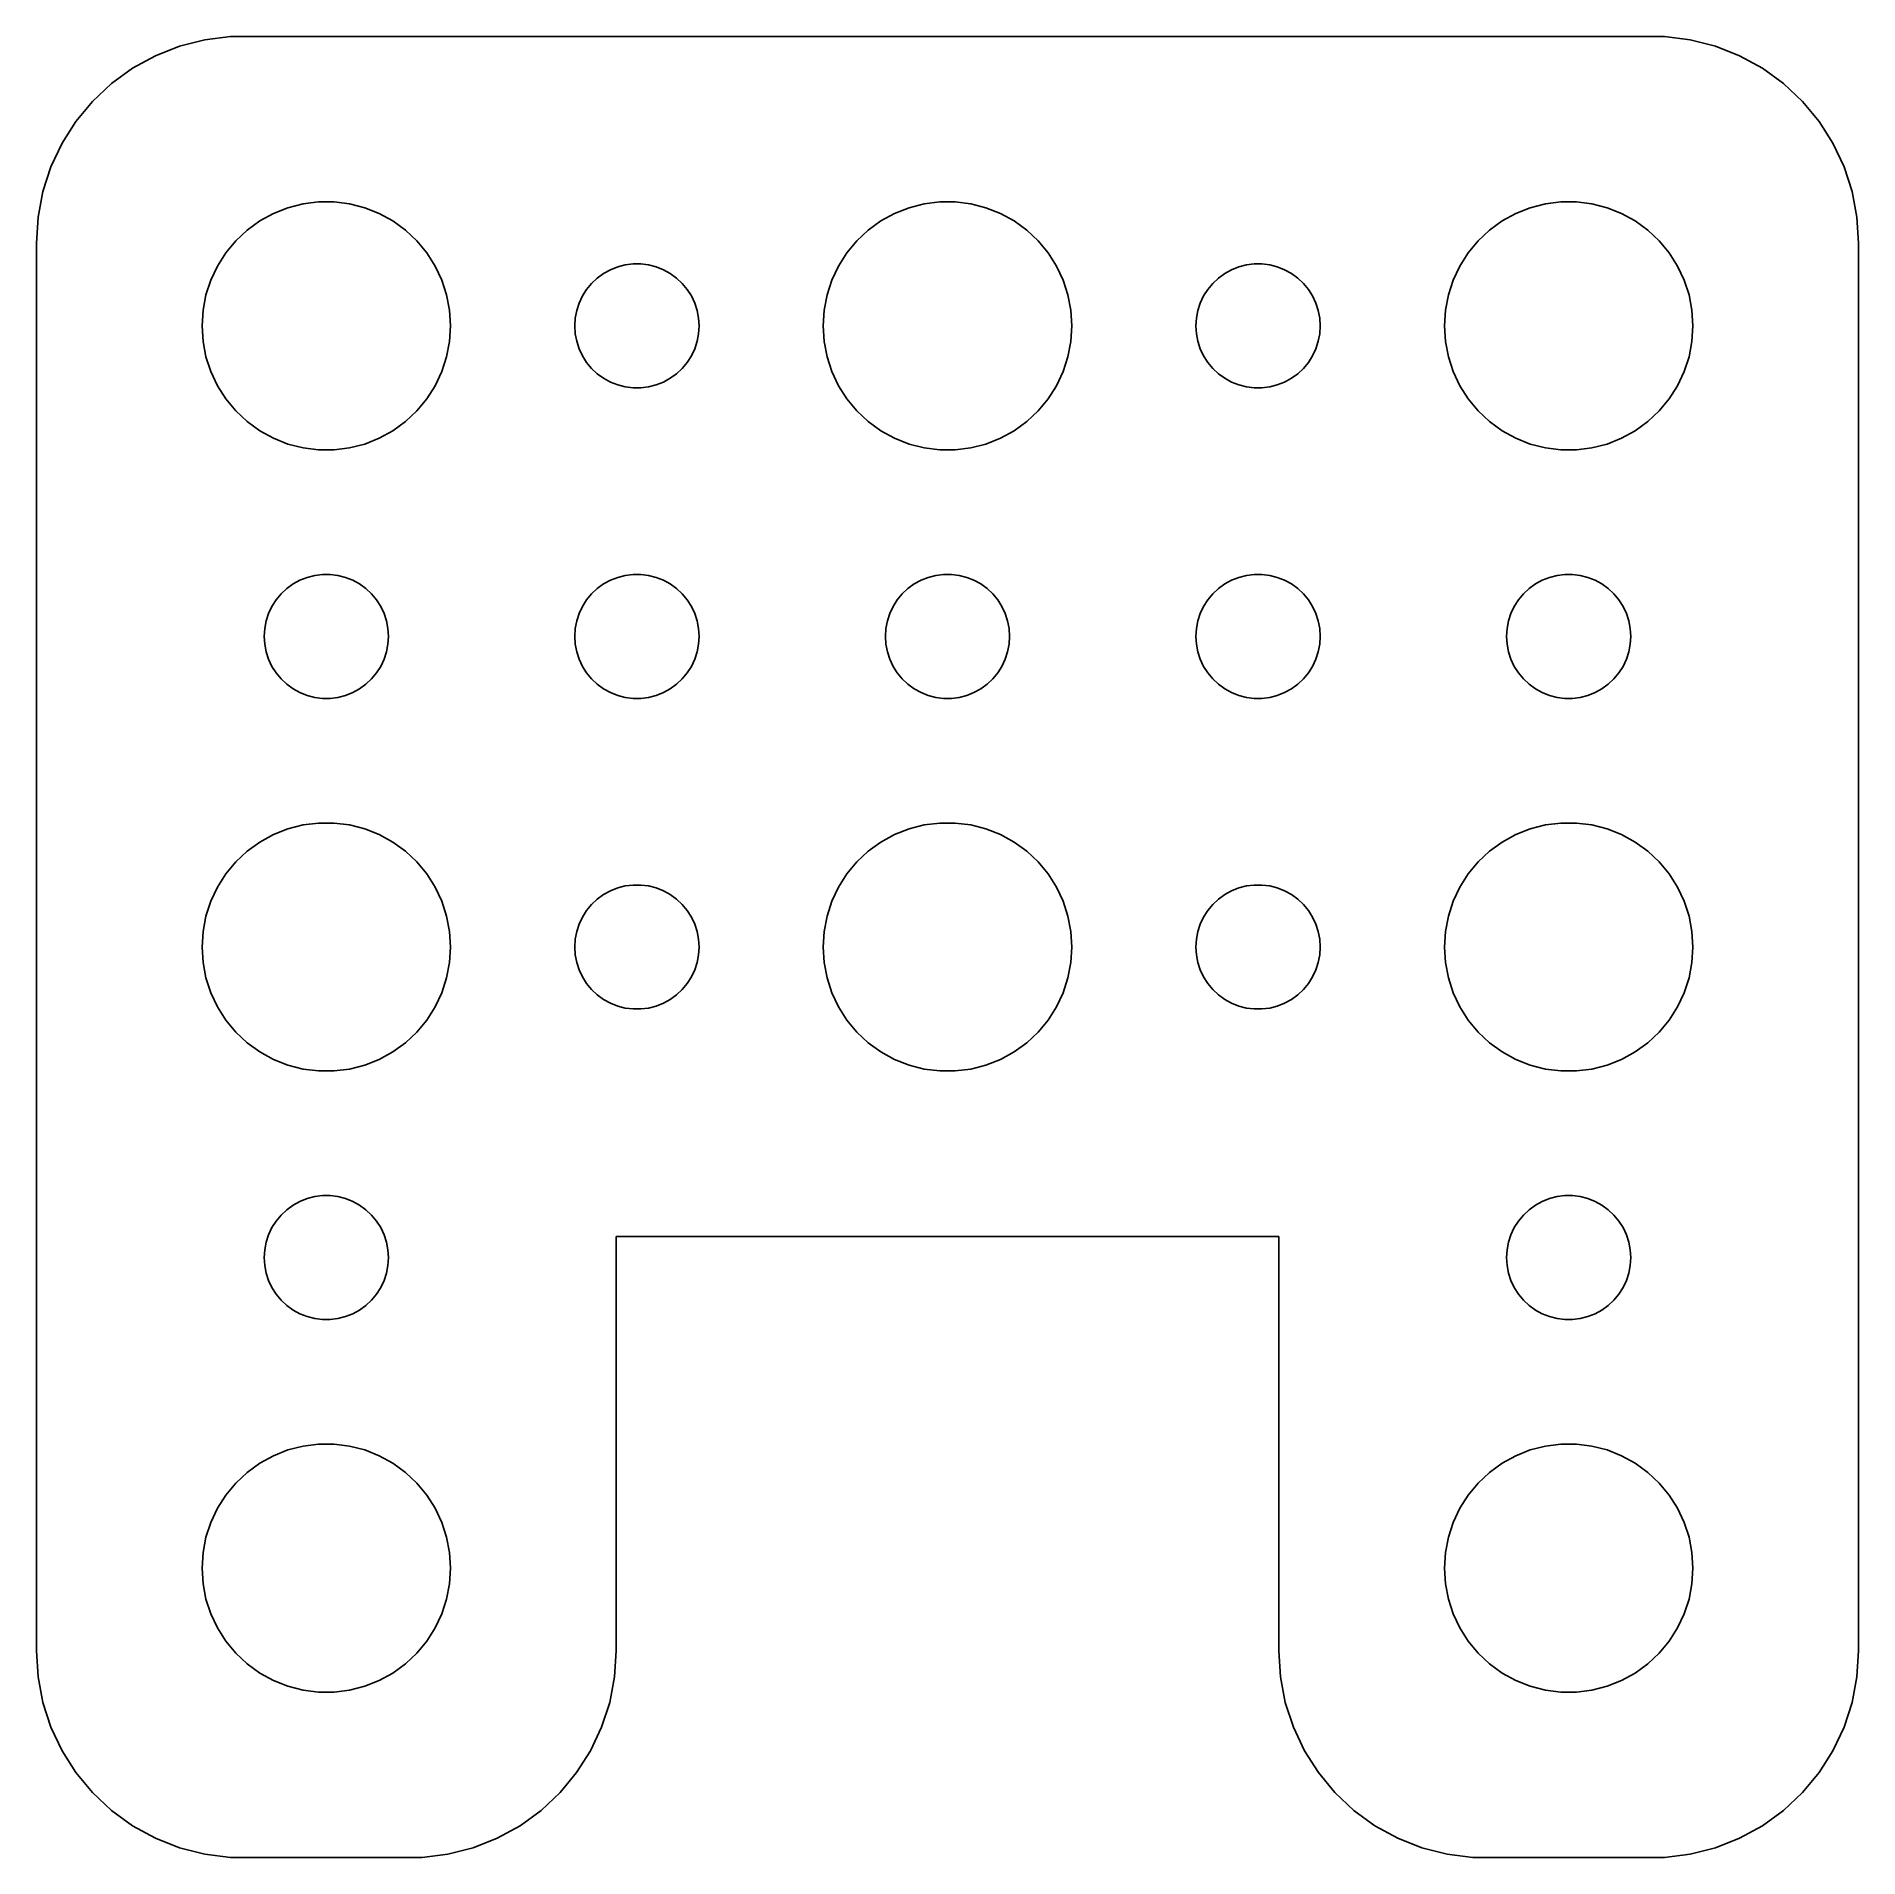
# Model space of a CAD drawing. Header units: metres. Extents: x -22 to 22, y -22 to 22.
import ezdxf

# ---------------------------------------------------------------- set-up
doc = ezdxf.new("R2010")
doc.units = ezdxf.units.M

msp = doc.modelspace()

# ---------------------------------------------------------------- linework, layer by layer
for p, q in [((-18.5451, 21.7553), (-19.1289, 21.5241)), ((-17.9369, 21.9114), (-18.5451, 21.7553)), ((-17.3139, 21.9901), (-17.9369, 21.9114)), ((17.3139, 21.9901), (-17.3139, 21.9901)), ((17.9369, 21.9114), (17.3139, 21.9901)), ((18.5451, 21.7553), (17.9369, 21.9114)), ((19.1289, 21.5241), (18.5451, 21.7553)), ((-19.6791, 21.2216), (-20.1871, 20.8526)), ((-19.1289, 21.5241), (-19.6791, 21.2216)), ((19.6791, 21.2216), (19.1289, 21.5241)), ((20.1871, 20.8526), (19.6791, 21.2216)), ((-20.1871, 20.8526), (-20.6448, 20.4227)), ((20.6448, 20.4227), (20.1871, 20.8526)), ((-20.6448, 20.4227), (-21.0451, 19.9389)), ((21.0451, 19.9389), (20.6448, 20.4227)), ((-21.0451, 19.9389), (-21.3815, 19.4088)), ((21.3815, 19.4088), (21.0451, 19.9389)), ((-21.3815, 19.4088), (-21.6489, 18.8406)), ((21.6489, 18.8406), (21.3815, 19.4088)), ((-21.6489, 18.8406), (-21.8429, 18.2434)), ((21.8429, 18.2434), (21.6489, 18.8406)), ((-21.8429, 18.2434), (-21.9606, 17.6267)), ((21.9606, 17.6267), (21.8429, 18.2434)), ((-21.9606, 17.6267), (-22, 17)), ((-16.6075, 17.533), (-16.2773, 17.7145)), ((-16.2773, 17.7145), (-15.927, 17.8532)), ((-15.927, 17.8532), (-15.5621, 17.9469)), ((-15.5621, 17.9469), (-15.1884, 17.9941)), ((-15.1884, 17.9941), (-14.8116, 17.9941)), ((-14.8116, 17.9941), (-14.4379, 17.9469)), ((-14.4379, 17.9469), (-14.0729, 17.8532)), ((-14.0729, 17.8532), (-13.7227, 17.7145)), ((-13.7227, 17.7145), (-13.3925, 17.533)), ((-1.60747, 17.533), (-1.27733, 17.7145)), ((-1.27733, 17.7145), (-0.927048, 17.8532)), ((-0.927048, 17.8532), (-0.562134, 17.9469)), ((-0.562134, 17.9469), (-0.18837, 17.9941)), ((-0.18837, 17.9941), (0.18837, 17.9941)), ((0.18837, 17.9941), (0.562134, 17.9469)), ((0.562134, 17.9469), (0.927048, 17.8532)), ((0.927048, 17.8532), (1.27733, 17.7145)), ((1.27733, 17.7145), (1.60747, 17.533)), ((13.3925, 17.533), (13.7227, 17.7145)), ((13.7227, 17.7145), (14.0729, 17.8532)), ((14.0729, 17.8532), (14.4379, 17.9469)), ((14.4379, 17.9469), (14.8116, 17.9941)), ((14.8116, 17.9941), (15.1884, 17.9941)), ((15.1884, 17.9941), (15.5621, 17.9469)), ((15.5621, 17.9469), (15.927, 17.8532)), ((15.927, 17.8532), (16.2773, 17.7145)), ((16.2773, 17.7145), (16.6075, 17.533)), ((22, 17), (21.9606, 17.6267)), ((-17.1869, 17.0536), (-16.9123, 17.3115)), ((-16.9123, 17.3115), (-16.6075, 17.533)), ((-13.3925, 17.533), (-13.0877, 17.3115)), ((-13.0877, 17.3115), (-12.8131, 17.0536)), ((-2.1869, 17.0536), (-1.91226, 17.3115)), ((-1.91226, 17.3115), (-1.60747, 17.533)), ((1.60747, 17.533), (1.91226, 17.3115)), ((1.91226, 17.3115), (2.1869, 17.0536)), ((12.8131, 17.0536), (13.0877, 17.3115)), ((13.0877, 17.3115), (13.3925, 17.533)), ((16.6075, 17.533), (16.9123, 17.3115)), ((16.9123, 17.3115), (17.1869, 17.0536)), ((-22, 17), (-22, -17)), ((-17.6289, 16.4453), (-17.427, 16.7634)), ((-17.427, 16.7634), (-17.1869, 17.0536)), ((-12.8131, 17.0536), (-12.5729, 16.7634)), ((-12.5729, 16.7634), (-12.3711, 16.4453)), ((-2.62891, 16.4453), (-2.42705, 16.7634)), ((-2.42705, 16.7634), (-2.1869, 17.0536)), ((2.1869, 17.0536), (2.42705, 16.7634)), ((2.42705, 16.7634), (2.62891, 16.4453)), ((12.3711, 16.4453), (12.5729, 16.7634)), ((12.5729, 16.7634), (12.8131, 17.0536)), ((17.1869, 17.0536), (17.427, 16.7634)), ((17.427, 16.7634), (17.6289, 16.4453)), ((22, -17), (22, 17)), ((-17.7893, 16.1044), (-17.6289, 16.4453)), ((-12.3711, 16.4453), (-12.2107, 16.1044)), ((-8.30373, 16.2665), (-8.13866, 16.3572)), ((-8.13866, 16.3572), (-7.96352, 16.4266)), ((-7.96352, 16.4266), (-7.78107, 16.4734)), ((-7.78107, 16.4734), (-7.59418, 16.497)), ((-7.59418, 16.497), (-7.40581, 16.497)), ((-7.40581, 16.497), (-7.21892, 16.4734)), ((-7.21892, 16.4734), (-7.03647, 16.4266)), ((-7.03647, 16.4266), (-6.86133, 16.3572)), ((-6.86133, 16.3572), (-6.69626, 16.2665)), ((-2.78932, 16.1044), (-2.62891, 16.4453)), ((2.62891, 16.4453), (2.78932, 16.1044)), ((6.69626, 16.2665), (6.86133, 16.3572)), ((6.86133, 16.3572), (7.03647, 16.4266)), ((7.03647, 16.4266), (7.21892, 16.4734)), ((7.21892, 16.4734), (7.40581, 16.497)), ((7.40581, 16.497), (7.59418, 16.497)), ((7.59418, 16.497), (7.78107, 16.4734)), ((7.78107, 16.4734), (7.96352, 16.4266)), ((7.96352, 16.4266), (8.13866, 16.3572)), ((8.13866, 16.3572), (8.30373, 16.2665)), ((12.2107, 16.1044), (12.3711, 16.4453)), ((17.6289, 16.4453), (17.7893, 16.1044)), ((-17.9057, 15.7461), (-17.7893, 16.1044)), ((-12.2107, 16.1044), (-12.0942, 15.7461)), ((-8.81445, 15.7226), (-8.71352, 15.8817)), ((-8.71352, 15.8817), (-8.59344, 16.0268)), ((-8.59344, 16.0268), (-8.45613, 16.1558)), ((-8.45613, 16.1558), (-8.30373, 16.2665)), ((-6.69626, 16.2665), (-6.54385, 16.1558)), ((-6.54385, 16.1558), (-6.40654, 16.0268)), ((-6.40654, 16.0268), (-6.28647, 15.8817)), ((-6.28647, 15.8817), (-6.18553, 15.7226)), ((-2.90575, 15.7461), (-2.78932, 16.1044)), ((2.78932, 16.1044), (2.90575, 15.7461)), ((6.18553, 15.7226), (6.28647, 15.8817)), ((6.28647, 15.8817), (6.40654, 16.0268)), ((6.40654, 16.0268), (6.54385, 16.1558)), ((6.54385, 16.1558), (6.69626, 16.2665)), ((8.30373, 16.2665), (8.45613, 16.1558)), ((8.45613, 16.1558), (8.59344, 16.0268)), ((8.59344, 16.0268), (8.71352, 15.8817)), ((8.71352, 15.8817), (8.81445, 15.7226)), ((12.0942, 15.7461), (12.2107, 16.1044)), ((17.7893, 16.1044), (17.9057, 15.7461)), ((-17.9763, 15.376), (-17.9057, 15.7461)), ((-12.0942, 15.7461), (-12.0237, 15.376)), ((-8.95287, 15.373), (-8.89465, 15.5522)), ((-8.89465, 15.5522), (-8.81445, 15.7226)), ((-6.18553, 15.7226), (-6.10533, 15.5522)), ((-6.10533, 15.5522), (-6.04712, 15.373)), ((-2.97633, 15.376), (-2.90575, 15.7461)), ((2.90575, 15.7461), (2.97633, 15.376)), ((6.04712, 15.373), (6.10533, 15.5522)), ((6.10533, 15.5522), (6.18553, 15.7226)), ((8.81445, 15.7226), (8.89465, 15.5522)), ((8.89465, 15.5522), (8.95287, 15.373)), ((12.0237, 15.376), (12.0942, 15.7461)), ((17.9057, 15.7461), (17.9763, 15.376)), ((-18, 15), (-17.9763, 15.376)), ((-17.9763, 14.624), (-18, 15)), ((-12.0237, 15.376), (-12, 15)), ((-12, 15), (-12.0237, 14.624)), ((-9, 15), (-8.98816, 15.188)), ((-8.98816, 14.812), (-9, 15)), ((-8.98816, 15.188), (-8.95287, 15.373)), ((-6.04712, 15.373), (-6.01183, 15.188)), ((-6.01183, 15.188), (-6, 15)), ((-6, 15), (-6.01183, 14.812)), ((-3, 15), (-2.97633, 15.376)), ((-2.97633, 14.624), (-3, 15)), ((2.97633, 15.376), (3, 15)), ((3, 15), (2.97633, 14.624)), ((6, 15), (6.01183, 15.188)), ((6.01183, 14.812), (6, 15)), ((6.01183, 15.188), (6.04712, 15.373)), ((8.95287, 15.373), (8.98816, 15.188)), ((8.98816, 15.188), (9, 15)), ((9, 15), (8.98816, 14.812)), ((12, 15), (12.0237, 15.376)), ((12.0237, 14.624), (12, 15)), ((17.9763, 15.376), (18, 15)), ((18, 15), (17.9763, 14.624)), ((-17.9057, 14.2539), (-17.9763, 14.624)), ((-12.0237, 14.624), (-12.0942, 14.2539)), ((-8.95287, 14.627), (-8.98816, 14.812)), ((-8.89465, 14.4478), (-8.95287, 14.627)), ((-6.04712, 14.627), (-6.10533, 14.4478)), ((-6.01183, 14.812), (-6.04712, 14.627)), ((-2.90575, 14.2539), (-2.97633, 14.624)), ((2.97633, 14.624), (2.90575, 14.2539)), ((6.04712, 14.627), (6.01183, 14.812)), ((6.10533, 14.4478), (6.04712, 14.627)), ((8.95287, 14.627), (8.89465, 14.4478)), ((8.98816, 14.812), (8.95287, 14.627)), ((12.0942, 14.2539), (12.0237, 14.624)), ((17.9763, 14.624), (17.9057, 14.2539)), ((-17.7893, 13.8956), (-17.9057, 14.2539)), ((-12.0942, 14.2539), (-12.2107, 13.8956)), ((-8.81445, 14.2774), (-8.89465, 14.4478)), ((-8.71352, 14.1183), (-8.81445, 14.2774)), ((-8.59344, 13.9732), (-8.71352, 14.1183)), ((-6.28647, 14.1183), (-6.40654, 13.9732)), ((-6.18553, 14.2774), (-6.28647, 14.1183)), ((-6.10533, 14.4478), (-6.18553, 14.2774)), ((-2.78932, 13.8956), (-2.90575, 14.2539)), ((2.90575, 14.2539), (2.78932, 13.8956)), ((6.18553, 14.2774), (6.10533, 14.4478)), ((6.28647, 14.1183), (6.18553, 14.2774)), ((6.40654, 13.9732), (6.28647, 14.1183)), ((8.71352, 14.1183), (8.59344, 13.9732)), ((8.81445, 14.2774), (8.71352, 14.1183)), ((8.89465, 14.4478), (8.81445, 14.2774)), ((12.2107, 13.8956), (12.0942, 14.2539)), ((17.9057, 14.2539), (17.7893, 13.8956)), ((-17.6289, 13.5547), (-17.7893, 13.8956)), ((-12.2107, 13.8956), (-12.3711, 13.5547)), ((-8.45613, 13.8442), (-8.59344, 13.9732)), ((-8.30373, 13.7335), (-8.45613, 13.8442)), ((-8.13866, 13.6427), (-8.30373, 13.7335)), ((-7.96352, 13.5734), (-8.13866, 13.6427)), ((-6.86133, 13.6427), (-7.03647, 13.5734)), ((-6.69626, 13.7335), (-6.86133, 13.6427)), ((-6.54385, 13.8442), (-6.69626, 13.7335)), ((-6.40654, 13.9732), (-6.54385, 13.8442)), ((-2.62891, 13.5547), (-2.78932, 13.8956)), ((2.78932, 13.8956), (2.62891, 13.5547)), ((6.54385, 13.8442), (6.40654, 13.9732)), ((6.69626, 13.7335), (6.54385, 13.8442)), ((6.86133, 13.6427), (6.69626, 13.7335)), ((7.03647, 13.5734), (6.86133, 13.6427)), ((8.13866, 13.6427), (7.96352, 13.5734)), ((8.30373, 13.7335), (8.13866, 13.6427)), ((8.45613, 13.8442), (8.30373, 13.7335)), ((8.59344, 13.9732), (8.45613, 13.8442)), ((12.3711, 13.5547), (12.2107, 13.8956)), ((17.7893, 13.8956), (17.6289, 13.5547)), ((-17.427, 13.2366), (-17.6289, 13.5547)), ((-17.1869, 12.9464), (-17.427, 13.2366)), ((-12.5729, 13.2366), (-12.8131, 12.9464)), ((-12.3711, 13.5547), (-12.5729, 13.2366)), ((-7.78107, 13.5266), (-7.96352, 13.5734)), ((-7.59418, 13.5029), (-7.78107, 13.5266)), ((-7.40581, 13.5029), (-7.59418, 13.5029)), ((-7.21892, 13.5266), (-7.40581, 13.5029)), ((-7.03647, 13.5734), (-7.21892, 13.5266)), ((-2.42705, 13.2366), (-2.62891, 13.5547)), ((-2.1869, 12.9464), (-2.42705, 13.2366)), ((2.42705, 13.2366), (2.1869, 12.9464)), ((2.62891, 13.5547), (2.42705, 13.2366)), ((7.21892, 13.5266), (7.03647, 13.5734)), ((7.40581, 13.5029), (7.21892, 13.5266)), ((7.59418, 13.5029), (7.40581, 13.5029)), ((7.78107, 13.5266), (7.59418, 13.5029)), ((7.96352, 13.5734), (7.78107, 13.5266)), ((12.5729, 13.2366), (12.3711, 13.5547)), ((12.8131, 12.9464), (12.5729, 13.2366)), ((17.427, 13.2366), (17.1869, 12.9464)), ((17.6289, 13.5547), (17.427, 13.2366)), ((-16.9123, 12.6884), (-17.1869, 12.9464)), ((-12.8131, 12.9464), (-13.0877, 12.6884)), ((-1.91226, 12.6884), (-2.1869, 12.9464)), ((2.1869, 12.9464), (1.91226, 12.6884)), ((13.0877, 12.6884), (12.8131, 12.9464)), ((17.1869, 12.9464), (16.9123, 12.6884)), ((-16.6075, 12.467), (-16.9123, 12.6884)), ((-16.2773, 12.2855), (-16.6075, 12.467)), ((-13.3925, 12.467), (-13.7227, 12.2855)), ((-13.0877, 12.6884), (-13.3925, 12.467)), ((-1.60747, 12.467), (-1.91226, 12.6884)), ((-1.27733, 12.2855), (-1.60747, 12.467)), ((1.60747, 12.467), (1.27733, 12.2855)), ((1.91226, 12.6884), (1.60747, 12.467)), ((13.3925, 12.467), (13.0877, 12.6884)), ((13.7227, 12.2855), (13.3925, 12.467)), ((16.6075, 12.467), (16.2773, 12.2855)), ((16.9123, 12.6884), (16.6075, 12.467)), ((-15.927, 12.1468), (-16.2773, 12.2855)), ((-15.5621, 12.0531), (-15.927, 12.1468)), ((-15.1884, 12.0059), (-15.5621, 12.0531)), ((-14.8116, 12.0059), (-15.1884, 12.0059)), ((-14.4379, 12.0531), (-14.8116, 12.0059)), ((-14.0729, 12.1468), (-14.4379, 12.0531)), ((-13.7227, 12.2855), (-14.0729, 12.1468)), ((-0.927048, 12.1468), (-1.27733, 12.2855)), ((-0.562134, 12.0531), (-0.927048, 12.1468)), ((-0.18837, 12.0059), (-0.562134, 12.0531)), ((0.18837, 12.0059), (-0.18837, 12.0059)), ((0.562134, 12.0531), (0.18837, 12.0059)), ((0.927048, 12.1468), (0.562134, 12.0531)), ((1.27733, 12.2855), (0.927048, 12.1468)), ((14.0729, 12.1468), (13.7227, 12.2855)), ((14.4379, 12.0531), (14.0729, 12.1468)), ((14.8116, 12.0059), (14.4379, 12.0531)), ((15.1884, 12.0059), (14.8116, 12.0059)), ((15.5621, 12.0531), (15.1884, 12.0059)), ((15.927, 12.1468), (15.5621, 12.0531)), ((16.2773, 12.2855), (15.927, 12.1468)), ((-15.8037, 8.76648), (-15.6387, 8.85724)), ((-15.6387, 8.85724), (-15.4635, 8.92657)), ((-15.4635, 8.92657), (-15.2811, 8.97342)), ((-15.2811, 8.97342), (-15.0942, 8.99704)), ((-15.0942, 8.99704), (-14.9058, 8.99704)), ((-14.9058, 8.99704), (-14.7189, 8.97342)), ((-14.7189, 8.97342), (-14.5365, 8.92657)), ((-14.5365, 8.92657), (-14.3613, 8.85724)), ((-14.3613, 8.85724), (-14.1963, 8.76648)), ((-8.30373, 8.76648), (-8.13866, 8.85724)), ((-8.13866, 8.85724), (-7.96352, 8.92657)), ((-7.96352, 8.92657), (-7.78107, 8.97342)), ((-7.78107, 8.97342), (-7.59418, 8.99704)), ((-7.59418, 8.99704), (-7.40581, 8.99704)), ((-7.40581, 8.99704), (-7.21892, 8.97342)), ((-7.21892, 8.97342), (-7.03647, 8.92657)), ((-7.03647, 8.92657), (-6.86133, 8.85724)), ((-6.86133, 8.85724), (-6.69626, 8.76648)), ((-0.803726, 8.76648), (-0.638657, 8.85724)), ((-0.638657, 8.85724), (-0.463516, 8.92657)), ((-0.463516, 8.92657), (-0.281067, 8.97342)), ((-0.281067, 8.97342), (-0.094177, 8.99704)), ((-0.094177, 8.99704), (0.094177, 8.99704)), ((0.094177, 8.99704), (0.281067, 8.97342)), ((0.281067, 8.97342), (0.463516, 8.92657)), ((0.463516, 8.92657), (0.638657, 8.85724)), ((0.638657, 8.85724), (0.803726, 8.76648)), ((6.69626, 8.76648), (6.86133, 8.85724)), ((6.86133, 8.85724), (7.03647, 8.92657)), ((7.03647, 8.92657), (7.21892, 8.97342)), ((7.21892, 8.97342), (7.40581, 8.99704)), ((7.40581, 8.99704), (7.59418, 8.99704)), ((7.59418, 8.99704), (7.78107, 8.97342)), ((7.78107, 8.97342), (7.96352, 8.92657)), ((7.96352, 8.92657), (8.13866, 8.85724)), ((8.13866, 8.85724), (8.30373, 8.76648)), ((14.1963, 8.76648), (14.3613, 8.85724)), ((14.3613, 8.85724), (14.5365, 8.92657)), ((14.5365, 8.92657), (14.7189, 8.97342)), ((14.7189, 8.97342), (14.9058, 8.99704)), ((14.9058, 8.99704), (15.0942, 8.99704)), ((15.0942, 8.99704), (15.2811, 8.97342)), ((15.2811, 8.97342), (15.4635, 8.92657)), ((15.4635, 8.92657), (15.6387, 8.85724)), ((15.6387, 8.85724), (15.8037, 8.76648)), ((-16.3145, 8.22263), (-16.2135, 8.38167)), ((-16.2135, 8.38167), (-16.0934, 8.52681)), ((-16.0934, 8.52681), (-15.9561, 8.65576)), ((-15.9561, 8.65576), (-15.8037, 8.76648)), ((-14.1963, 8.76648), (-14.0439, 8.65576)), ((-14.0439, 8.65576), (-13.9065, 8.52681)), ((-13.9065, 8.52681), (-13.7865, 8.38167)), ((-13.7865, 8.38167), (-13.6855, 8.22263)), ((-8.81445, 8.22263), (-8.71352, 8.38167)), ((-8.71352, 8.38167), (-8.59344, 8.52681)), ((-8.59344, 8.52681), (-8.45613, 8.65576)), ((-8.45613, 8.65576), (-8.30373, 8.76648)), ((-6.69626, 8.76648), (-6.54385, 8.65576)), ((-6.54385, 8.65576), (-6.40654, 8.52681)), ((-6.40654, 8.52681), (-6.28647, 8.38167)), ((-6.28647, 8.38167), (-6.18553, 8.22263)), ((-1.31445, 8.22263), (-1.21352, 8.38167)), ((-1.21352, 8.38167), (-1.09344, 8.52681)), ((-1.09344, 8.52681), (-0.956131, 8.65576)), ((-0.956131, 8.65576), (-0.803726, 8.76648)), ((0.803726, 8.76648), (0.956131, 8.65576)), ((0.956131, 8.65576), (1.09344, 8.52681)), ((1.09344, 8.52681), (1.21352, 8.38167)), ((1.21352, 8.38167), (1.31445, 8.22263)), ((6.18553, 8.22263), (6.28647, 8.38167)), ((6.28647, 8.38167), (6.40654, 8.52681)), ((6.40654, 8.52681), (6.54385, 8.65576)), ((6.54385, 8.65576), (6.69626, 8.76648)), ((8.30373, 8.76648), (8.45613, 8.65576)), ((8.45613, 8.65576), (8.59344, 8.52681)), ((8.59344, 8.52681), (8.71352, 8.38167)), ((8.71352, 8.38167), (8.81445, 8.22263)), ((13.6855, 8.22263), (13.7865, 8.38167)), ((13.7865, 8.38167), (13.9065, 8.52681)), ((13.9065, 8.52681), (14.0439, 8.65576)), ((14.0439, 8.65576), (14.1963, 8.76648)), ((15.8037, 8.76648), (15.9561, 8.65576)), ((15.9561, 8.65576), (16.0934, 8.52681)), ((16.0934, 8.52681), (16.2135, 8.38167)), ((16.2135, 8.38167), (16.3145, 8.22263)), ((-16.4529, 7.87303), (-16.3947, 8.05219)), ((-16.3947, 8.05219), (-16.3145, 8.22263)), ((-13.6855, 8.22263), (-13.6053, 8.05219)), ((-13.6053, 8.05219), (-13.5471, 7.87303)), ((-8.95287, 7.87303), (-8.89465, 8.05219)), ((-8.89465, 8.05219), (-8.81445, 8.22263)), ((-6.18553, 8.22263), (-6.10533, 8.05219)), ((-6.10533, 8.05219), (-6.04712, 7.87303)), ((-1.45287, 7.87303), (-1.39465, 8.05219)), ((-1.39465, 8.05219), (-1.31445, 8.22263)), ((1.31445, 8.22263), (1.39465, 8.05219)), ((1.39465, 8.05219), (1.45287, 7.87303)), ((6.04712, 7.87303), (6.10533, 8.05219)), ((6.10533, 8.05219), (6.18553, 8.22263)), ((8.81445, 8.22263), (8.89465, 8.05219)), ((8.89465, 8.05219), (8.95287, 7.87303)), ((13.5471, 7.87303), (13.6053, 8.05219)), ((13.6053, 8.05219), (13.6855, 8.22263)), ((16.3145, 8.22263), (16.3947, 8.05219)), ((16.3947, 8.05219), (16.4529, 7.87303)), ((-16.5, 7.5), (-16.4882, 7.68799)), ((-16.4882, 7.312), (-16.5, 7.5)), ((-16.4882, 7.68799), (-16.4529, 7.87303)), ((-13.5471, 7.87303), (-13.5118, 7.68799)), ((-13.5118, 7.68799), (-13.5, 7.5)), ((-13.5, 7.5), (-13.5118, 7.312)), ((-9, 7.5), (-8.98816, 7.68799)), ((-8.98816, 7.312), (-9, 7.5)), ((-8.98816, 7.68799), (-8.95287, 7.87303)), ((-6.04712, 7.87303), (-6.01183, 7.68799)), ((-6.01183, 7.68799), (-6, 7.5)), ((-6, 7.5), (-6.01183, 7.312)), ((-1.5, 7.5), (-1.48816, 7.68799)), ((-1.48816, 7.312), (-1.5, 7.5)), ((-1.48816, 7.68799), (-1.45287, 7.87303)), ((1.45287, 7.87303), (1.48816, 7.68799)), ((1.48816, 7.68799), (1.5, 7.5)), ((1.5, 7.5), (1.48816, 7.312)), ((6, 7.5), (6.01183, 7.68799)), ((6.01183, 7.312), (6, 7.5)), ((6.01183, 7.68799), (6.04712, 7.87303)), ((8.95287, 7.87303), (8.98816, 7.68799)), ((8.98816, 7.68799), (9, 7.5)), ((9, 7.5), (8.98816, 7.312)), ((13.5, 7.5), (13.5118, 7.68799)), ((13.5118, 7.312), (13.5, 7.5)), ((13.5118, 7.68799), (13.5471, 7.87303)), ((16.4529, 7.87303), (16.4882, 7.68799)), ((16.4882, 7.68799), (16.5, 7.5)), ((16.5, 7.5), (16.4882, 7.312)), ((-16.4529, 7.12695), (-16.4882, 7.312)), ((-16.3947, 6.9478), (-16.4529, 7.12695)), ((-13.5471, 7.12695), (-13.6053, 6.9478)), ((-13.5118, 7.312), (-13.5471, 7.12695)), ((-8.95287, 7.12695), (-8.98816, 7.312)), ((-8.89465, 6.9478), (-8.95287, 7.12695)), ((-6.04712, 7.12695), (-6.10533, 6.9478)), ((-6.01183, 7.312), (-6.04712, 7.12695)), ((-1.45287, 7.12695), (-1.48816, 7.312)), ((-1.39465, 6.9478), (-1.45287, 7.12695)), ((1.45287, 7.12695), (1.39465, 6.9478)), ((1.48816, 7.312), (1.45287, 7.12695)), ((6.04712, 7.12695), (6.01183, 7.312)), ((6.10533, 6.9478), (6.04712, 7.12695)), ((8.95287, 7.12695), (8.89465, 6.9478)), ((8.98816, 7.312), (8.95287, 7.12695)), ((13.5471, 7.12695), (13.5118, 7.312)), ((13.6053, 6.9478), (13.5471, 7.12695)), ((16.4529, 7.12695), (16.3947, 6.9478)), ((16.4882, 7.312), (16.4529, 7.12695)), ((-16.3145, 6.77736), (-16.3947, 6.9478)), ((-16.2135, 6.61832), (-16.3145, 6.77736)), ((-16.0934, 6.47318), (-16.2135, 6.61832)), ((-13.7865, 6.61832), (-13.9065, 6.47318)), ((-13.6855, 6.77736), (-13.7865, 6.61832)), ((-13.6053, 6.9478), (-13.6855, 6.77736)), ((-8.81445, 6.77736), (-8.89465, 6.9478)), ((-8.71352, 6.61832), (-8.81445, 6.77736)), ((-8.59344, 6.47318), (-8.71352, 6.61832)), ((-6.28647, 6.61832), (-6.40654, 6.47318)), ((-6.18553, 6.77736), (-6.28647, 6.61832)), ((-6.10533, 6.9478), (-6.18553, 6.77736)), ((-1.31445, 6.77736), (-1.39465, 6.9478)), ((-1.21352, 6.61832), (-1.31445, 6.77736)), ((-1.09344, 6.47318), (-1.21352, 6.61832)), ((1.21352, 6.61832), (1.09344, 6.47318)), ((1.31445, 6.77736), (1.21352, 6.61832)), ((1.39465, 6.9478), (1.31445, 6.77736)), ((6.18553, 6.77736), (6.10533, 6.9478)), ((6.28647, 6.61832), (6.18553, 6.77736)), ((6.40654, 6.47318), (6.28647, 6.61832)), ((8.71352, 6.61832), (8.59344, 6.47318)), ((8.81445, 6.77736), (8.71352, 6.61832)), ((8.89465, 6.9478), (8.81445, 6.77736)), ((13.6855, 6.77736), (13.6053, 6.9478)), ((13.7865, 6.61832), (13.6855, 6.77736)), ((13.9065, 6.47318), (13.7865, 6.61832)), ((16.2135, 6.61832), (16.0934, 6.47318)), ((16.3145, 6.77736), (16.2135, 6.61832)), ((16.3947, 6.9478), (16.3145, 6.77736)), ((-15.9561, 6.34422), (-16.0934, 6.47318)), ((-15.8037, 6.23351), (-15.9561, 6.34422)), ((-15.6387, 6.14275), (-15.8037, 6.23351)), ((-14.1963, 6.23351), (-14.3613, 6.14275)), ((-14.0439, 6.34422), (-14.1963, 6.23351)), ((-13.9065, 6.47318), (-14.0439, 6.34422)), ((-8.45613, 6.34422), (-8.59344, 6.47318)), ((-8.30373, 6.23351), (-8.45613, 6.34422)), ((-8.13866, 6.14275), (-8.30373, 6.23351)), ((-6.69626, 6.23351), (-6.86133, 6.14275)), ((-6.54385, 6.34422), (-6.69626, 6.23351)), ((-6.40654, 6.47318), (-6.54385, 6.34422)), ((-0.956131, 6.34422), (-1.09344, 6.47318)), ((-0.803726, 6.23351), (-0.956131, 6.34422)), ((-0.638657, 6.14275), (-0.803726, 6.23351)), ((0.803726, 6.23351), (0.638657, 6.14275)), ((0.956131, 6.34422), (0.803726, 6.23351)), ((1.09344, 6.47318), (0.956131, 6.34422)), ((6.54385, 6.34422), (6.40654, 6.47318)), ((6.69626, 6.23351), (6.54385, 6.34422)), ((6.86133, 6.14275), (6.69626, 6.23351)), ((8.30373, 6.23351), (8.13866, 6.14275)), ((8.45613, 6.34422), (8.30373, 6.23351)), ((8.59344, 6.47318), (8.45613, 6.34422)), ((14.0439, 6.34422), (13.9065, 6.47318)), ((14.1963, 6.23351), (14.0439, 6.34422)), ((14.3613, 6.14275), (14.1963, 6.23351)), ((15.8037, 6.23351), (15.6387, 6.14275)), ((15.9561, 6.34422), (15.8037, 6.23351)), ((16.0934, 6.47318), (15.9561, 6.34422)), ((-15.4635, 6.07341), (-15.6387, 6.14275)), ((-15.2811, 6.02657), (-15.4635, 6.07341)), ((-15.0942, 6.00294), (-15.2811, 6.02657)), ((-14.9058, 6.00294), (-15.0942, 6.00294)), ((-14.7189, 6.02657), (-14.9058, 6.00294)), ((-14.5365, 6.07341), (-14.7189, 6.02657)), ((-14.3613, 6.14275), (-14.5365, 6.07341)), ((-7.96352, 6.07341), (-8.13866, 6.14275)), ((-7.78107, 6.02657), (-7.96352, 6.07341)), ((-7.59418, 6.00294), (-7.78107, 6.02657)), ((-7.40581, 6.00294), (-7.59418, 6.00294)), ((-7.21892, 6.02657), (-7.40581, 6.00294)), ((-7.03647, 6.07341), (-7.21892, 6.02657)), ((-6.86133, 6.14275), (-7.03647, 6.07341)), ((-0.463516, 6.07341), (-0.638657, 6.14275)), ((-0.281067, 6.02657), (-0.463516, 6.07341)), ((-0.094177, 6.00294), (-0.281067, 6.02657)), ((0.094177, 6.00294), (-0.094177, 6.00294)), ((0.281067, 6.02657), (0.094177, 6.00294)), ((0.463516, 6.07341), (0.281067, 6.02657)), ((0.638657, 6.14275), (0.463516, 6.07341)), ((7.03647, 6.07341), (6.86133, 6.14275)), ((7.21892, 6.02657), (7.03647, 6.07341)), ((7.40581, 6.00294), (7.21892, 6.02657)), ((7.59418, 6.00294), (7.40581, 6.00294)), ((7.78107, 6.02657), (7.59418, 6.00294)), ((7.96352, 6.07341), (7.78107, 6.02657)), ((8.13866, 6.14275), (7.96352, 6.07341)), ((14.5365, 6.07341), (14.3613, 6.14275)), ((14.7189, 6.02657), (14.5365, 6.07341)), ((14.9058, 6.00294), (14.7189, 6.02657)), ((15.0942, 6.00294), (14.9058, 6.00294)), ((15.2811, 6.02657), (15.0942, 6.00294)), ((15.4635, 6.07341), (15.2811, 6.02657)), ((15.6387, 6.14275), (15.4635, 6.07341)), ((-16.6075, 2.53297), (-16.2773, 2.71448)), ((-16.2773, 2.71448), (-15.927, 2.85316)), ((-15.927, 2.85316), (-15.5621, 2.94685)), ((-15.5621, 2.94685), (-15.1884, 2.99408)), ((-15.1884, 2.99408), (-14.8116, 2.99408)), ((-14.8116, 2.99408), (-14.4379, 2.94685)), ((-14.4379, 2.94685), (-14.0729, 2.85316)), ((-14.0729, 2.85316), (-13.7227, 2.71448)), ((-13.7227, 2.71448), (-13.3925, 2.53297)), ((-1.60747, 2.53297), (-1.27733, 2.71448)), ((-1.27733, 2.71448), (-0.927048, 2.85316)), ((-0.927048, 2.85316), (-0.562134, 2.94685)), ((-0.562134, 2.94685), (-0.18837, 2.99408)), ((-0.18837, 2.99408), (0.18837, 2.99408)), ((0.18837, 2.99408), (0.562134, 2.94685)), ((0.562134, 2.94685), (0.927048, 2.85316)), ((0.927048, 2.85316), (1.27733, 2.71448)), ((1.27733, 2.71448), (1.60747, 2.53297)), ((13.3925, 2.53297), (13.7227, 2.71448)), ((13.7227, 2.71448), (14.0729, 2.85316)), ((14.0729, 2.85316), (14.4379, 2.94685)), ((14.4379, 2.94685), (14.8116, 2.99408)), ((14.8116, 2.99408), (15.1884, 2.99408)), ((15.1884, 2.99408), (15.5621, 2.94685)), ((15.5621, 2.94685), (15.927, 2.85316)), ((15.927, 2.85316), (16.2773, 2.71448)), ((16.2773, 2.71448), (16.6075, 2.53297)), ((-17.1869, 2.05363), (-16.9123, 2.31154)), ((-16.9123, 2.31154), (-16.6075, 2.53297)), ((-13.3925, 2.53297), (-13.0877, 2.31154)), ((-13.0877, 2.31154), (-12.8131, 2.05363)), ((-2.1869, 2.05363), (-1.91226, 2.31154)), ((-1.91226, 2.31154), (-1.60747, 2.53297)), ((1.60747, 2.53297), (1.91226, 2.31154)), ((1.91226, 2.31154), (2.1869, 2.05363)), ((12.8131, 2.05363), (13.0877, 2.31154)), ((13.0877, 2.31154), (13.3925, 2.53297)), ((16.6075, 2.53297), (16.9123, 2.31154)), ((16.9123, 2.31154), (17.1869, 2.05363)), ((-17.6289, 1.44525), (-17.427, 1.76335)), ((-17.427, 1.76335), (-17.1869, 2.05363)), ((-12.8131, 2.05363), (-12.5729, 1.76335)), ((-12.5729, 1.76335), (-12.3711, 1.44525)), ((-2.62891, 1.44525), (-2.42705, 1.76335)), ((-2.42705, 1.76335), (-2.1869, 2.05363)), ((2.1869, 2.05363), (2.42705, 1.76335)), ((2.42705, 1.76335), (2.62891, 1.44525)), ((12.3711, 1.44525), (12.5729, 1.76335)), ((12.5729, 1.76335), (12.8131, 2.05363)), ((17.1869, 2.05363), (17.427, 1.76335)), ((17.427, 1.76335), (17.6289, 1.44525)), ((-17.7893, 1.10437), (-17.6289, 1.44525)), ((-12.3711, 1.44525), (-12.2107, 1.10437)), ((-8.30373, 1.26648), (-8.13866, 1.35724)), ((-8.13866, 1.35724), (-7.96352, 1.42657)), ((-7.96352, 1.42657), (-7.78107, 1.47342)), ((-7.78107, 1.47342), (-7.59418, 1.49704)), ((-7.59418, 1.49704), (-7.40581, 1.49704)), ((-7.40581, 1.49704), (-7.21892, 1.47342)), ((-7.21892, 1.47342), (-7.03647, 1.42657)), ((-7.03647, 1.42657), (-6.86133, 1.35724)), ((-6.86133, 1.35724), (-6.69626, 1.26648)), ((-2.78932, 1.10437), (-2.62891, 1.44525)), ((2.62891, 1.44525), (2.78932, 1.10437)), ((6.69626, 1.26648), (6.86133, 1.35724)), ((6.86133, 1.35724), (7.03647, 1.42657)), ((7.03647, 1.42657), (7.21892, 1.47342)), ((7.21892, 1.47342), (7.40581, 1.49704)), ((7.40581, 1.49704), (7.59418, 1.49704)), ((7.59418, 1.49704), (7.78107, 1.47342)), ((7.78107, 1.47342), (7.96352, 1.42657)), ((7.96352, 1.42657), (8.13866, 1.35724)), ((8.13866, 1.35724), (8.30373, 1.26648)), ((12.2107, 1.10437), (12.3711, 1.44525)), ((17.6289, 1.44525), (17.7893, 1.10437)), ((-17.9057, 0.746063), (-17.7893, 1.10437)), ((-12.2107, 1.10437), (-12.0942, 0.746063)), ((-8.81445, 0.722626), (-8.71352, 0.881668)), ((-8.71352, 0.881668), (-8.59344, 1.02681)), ((-8.59344, 1.02681), (-8.45613, 1.15576)), ((-8.45613, 1.15576), (-8.30373, 1.26648)), ((-6.69626, 1.26648), (-6.54385, 1.15576)), ((-6.54385, 1.15576), (-6.40654, 1.02681)), ((-6.40654, 1.02681), (-6.28647, 0.881668)), ((-6.28647, 0.881668), (-6.18553, 0.722626)), ((-2.90575, 0.746063), (-2.78932, 1.10437)), ((2.78932, 1.10437), (2.90575, 0.746063)), ((6.18553, 0.722626), (6.28647, 0.881668)), ((6.28647, 0.881668), (6.40654, 1.02681)), ((6.40654, 1.02681), (6.54385, 1.15576)), ((6.54385, 1.15576), (6.69626, 1.26648)), ((8.30373, 1.26648), (8.45613, 1.15576)), ((8.45613, 1.15576), (8.59344, 1.02681)), ((8.59344, 1.02681), (8.71352, 0.881668)), ((8.71352, 0.881668), (8.81445, 0.722626)), ((12.0942, 0.746063), (12.2107, 1.10437)), ((17.7893, 1.10437), (17.9057, 0.746063)), ((-17.9763, 0.375992), (-17.9057, 0.746063)), ((-12.0942, 0.746063), (-12.0237, 0.375992)), ((-8.95287, 0.373032), (-8.89465, 0.552185)), ((-8.89465, 0.552185), (-8.81445, 0.722626)), ((-6.18553, 0.722626), (-6.10533, 0.552185)), ((-6.10533, 0.552185), (-6.04712, 0.373032)), ((-2.97633, 0.375992), (-2.90575, 0.746063)), ((2.90575, 0.746063), (2.97633, 0.375992)), ((6.04712, 0.373032), (6.10533, 0.552185)), ((6.10533, 0.552185), (6.18553, 0.722626)), ((8.81445, 0.722626), (8.89465, 0.552185)), ((8.89465, 0.552185), (8.95287, 0.373032)), ((12.0237, 0.375992), (12.0942, 0.746063)), ((17.9057, 0.746063), (17.9763, 0.375992)), ((-18, 0), (-17.9763, 0.375992)), ((-17.9763, -0.375992), (-18, 0)), ((-12.0237, 0.375992), (-12, 0)), ((-12, 0), (-12.0237, -0.375992)), ((-9, 0), (-8.98816, 0.187988)), ((-8.98816, -0.187988), (-9, 0)), ((-8.98816, 0.187988), (-8.95287, 0.373032)), ((-6.04712, 0.373032), (-6.01183, 0.187988)), ((-6.01183, 0.187988), (-6, 0)), ((-6, 0), (-6.01183, -0.187988)), ((-3, 0), (-2.97633, 0.375992)), ((-2.97633, -0.375992), (-3, 0)), ((2.97633, 0.375992), (3, 0)), ((3, 0), (2.97633, -0.375992)), ((6, 0), (6.01183, 0.187988)), ((6.01183, -0.187988), (6, 0)), ((6.01183, 0.187988), (6.04712, 0.373032)), ((8.95287, 0.373032), (8.98816, 0.187988)), ((8.98816, 0.187988), (9, 0)), ((9, 0), (8.98816, -0.187988)), ((12, 0), (12.0237, 0.375992)), ((12.0237, -0.375992), (12, 0)), ((17.9763, 0.375992), (18, 0)), ((18, 0), (17.9763, -0.375992)), ((-17.9057, -0.746063), (-17.9763, -0.375992)), ((-12.0237, -0.375992), (-12.0942, -0.746063)), ((-8.95287, -0.373032), (-8.98816, -0.187988)), ((-8.89465, -0.552185), (-8.95287, -0.373032)), ((-6.04712, -0.373032), (-6.10533, -0.552185)), ((-6.01183, -0.187988), (-6.04712, -0.373032)), ((-2.90575, -0.746063), (-2.97633, -0.375992)), ((2.97633, -0.375992), (2.90575, -0.746063)), ((6.04712, -0.373032), (6.01183, -0.187988)), ((6.10533, -0.552185), (6.04712, -0.373032)), ((8.95287, -0.373032), (8.89465, -0.552185)), ((8.98816, -0.187988), (8.95287, -0.373032)), ((12.0942, -0.746063), (12.0237, -0.375992)), ((17.9763, -0.375992), (17.9057, -0.746063)), ((-17.7893, -1.10437), (-17.9057, -0.746063)), ((-12.0942, -0.746063), (-12.2107, -1.10437)), ((-8.81445, -0.722626), (-8.89465, -0.552185)), ((-8.71352, -0.881668), (-8.81445, -0.722626)), ((-6.18553, -0.722626), (-6.28647, -0.881668)), ((-6.10533, -0.552185), (-6.18553, -0.722626)), ((-2.78932, -1.10437), (-2.90575, -0.746063)), ((2.90575, -0.746063), (2.78932, -1.10437)), ((6.18553, -0.722626), (6.10533, -0.552185)), ((6.28647, -0.881668), (6.18553, -0.722626)), ((8.81445, -0.722626), (8.71352, -0.881668)), ((8.89465, -0.552185), (8.81445, -0.722626)), ((12.2107, -1.10437), (12.0942, -0.746063)), ((17.9057, -0.746063), (17.7893, -1.10437)), ((-17.6289, -1.44525), (-17.7893, -1.10437)), ((-12.2107, -1.10437), (-12.3711, -1.44525)), ((-8.59344, -1.02681), (-8.71352, -0.881668)), ((-8.45613, -1.15576), (-8.59344, -1.02681)), ((-8.30373, -1.26648), (-8.45613, -1.15576)), ((-8.13866, -1.35724), (-8.30373, -1.26648)), ((-6.69626, -1.26648), (-6.86133, -1.35724)), ((-6.54385, -1.15576), (-6.69626, -1.26648)), ((-6.40654, -1.02681), (-6.54385, -1.15576)), ((-6.28647, -0.881668), (-6.40654, -1.02681)), ((-2.62891, -1.44525), (-2.78932, -1.10437)), ((2.78932, -1.10437), (2.62891, -1.44525)), ((6.40654, -1.02681), (6.28647, -0.881668)), ((6.54385, -1.15576), (6.40654, -1.02681)), ((6.69626, -1.26648), (6.54385, -1.15576)), ((6.86133, -1.35724), (6.69626, -1.26648)), ((8.30373, -1.26648), (8.13866, -1.35724)), ((8.45613, -1.15576), (8.30373, -1.26648)), ((8.59344, -1.02681), (8.45613, -1.15576)), ((8.71352, -0.881668), (8.59344, -1.02681)), ((12.3711, -1.44525), (12.2107, -1.10437)), ((17.7893, -1.10437), (17.6289, -1.44525)), ((-17.427, -1.76335), (-17.6289, -1.44525)), ((-12.3711, -1.44525), (-12.5729, -1.76335)), ((-7.96352, -1.42657), (-8.13866, -1.35724)), ((-7.78107, -1.47342), (-7.96352, -1.42657)), ((-7.59418, -1.49704), (-7.78107, -1.47342)), ((-7.40581, -1.49704), (-7.59418, -1.49704)), ((-7.21892, -1.47342), (-7.40581, -1.49704)), ((-7.03647, -1.42657), (-7.21892, -1.47342)), ((-6.86133, -1.35724), (-7.03647, -1.42657)), ((-2.42705, -1.76335), (-2.62891, -1.44525)), ((2.62891, -1.44525), (2.42705, -1.76335)), ((7.03647, -1.42657), (6.86133, -1.35724)), ((7.21892, -1.47342), (7.03647, -1.42657)), ((7.40581, -1.49704), (7.21892, -1.47342)), ((7.59418, -1.49704), (7.40581, -1.49704)), ((7.78107, -1.47342), (7.59418, -1.49704)), ((7.96352, -1.42657), (7.78107, -1.47342)), ((8.13866, -1.35724), (7.96352, -1.42657)), ((12.5729, -1.76335), (12.3711, -1.44525)), ((17.6289, -1.44525), (17.427, -1.76335)), ((-17.1869, -2.05363), (-17.427, -1.76335)), ((-16.9123, -2.31154), (-17.1869, -2.05363)), ((-12.8131, -2.05363), (-13.0877, -2.31154)), ((-12.5729, -1.76335), (-12.8131, -2.05363)), ((-2.1869, -2.05363), (-2.42705, -1.76335)), ((-1.91226, -2.31154), (-2.1869, -2.05363)), ((2.1869, -2.05363), (1.91226, -2.31154)), ((2.42705, -1.76335), (2.1869, -2.05363)), ((12.8131, -2.05363), (12.5729, -1.76335)), ((13.0877, -2.31154), (12.8131, -2.05363)), ((17.1869, -2.05363), (16.9123, -2.31154)), ((17.427, -1.76335), (17.1869, -2.05363)), ((-16.6075, -2.53297), (-16.9123, -2.31154)), ((-16.2773, -2.71448), (-16.6075, -2.53297)), ((-13.3925, -2.53297), (-13.7227, -2.71448)), ((-13.0877, -2.31154), (-13.3925, -2.53297)), ((-1.60747, -2.53297), (-1.91226, -2.31154)), ((-1.27733, -2.71448), (-1.60747, -2.53297)), ((1.60747, -2.53297), (1.27733, -2.71448)), ((1.91226, -2.31154), (1.60747, -2.53297)), ((13.3925, -2.53297), (13.0877, -2.31154)), ((13.7227, -2.71448), (13.3925, -2.53297)), ((16.6075, -2.53297), (16.2773, -2.71448)), ((16.9123, -2.31154), (16.6075, -2.53297)), ((-15.927, -2.85316), (-16.2773, -2.71448)), ((-15.5621, -2.94685), (-15.927, -2.85316)), ((-15.1884, -2.99408), (-15.5621, -2.94685)), ((-14.8116, -2.99408), (-15.1884, -2.99408)), ((-14.4379, -2.94685), (-14.8116, -2.99408)), ((-14.0729, -2.85316), (-14.4379, -2.94685)), ((-13.7227, -2.71448), (-14.0729, -2.85316)), ((-0.927048, -2.85316), (-1.27733, -2.71448)), ((-0.562134, -2.94685), (-0.927048, -2.85316)), ((-0.18837, -2.99408), (-0.562134, -2.94685)), ((0.18837, -2.99408), (-0.18837, -2.99408)), ((0.562134, -2.94685), (0.18837, -2.99408)), ((0.927048, -2.85316), (0.562134, -2.94685)), ((1.27733, -2.71448), (0.927048, -2.85316)), ((14.0729, -2.85316), (13.7227, -2.71448)), ((14.4379, -2.94685), (14.0729, -2.85316)), ((14.8116, -2.99408), (14.4379, -2.94685)), ((15.1884, -2.99408), (14.8116, -2.99408)), ((15.5621, -2.94685), (15.1884, -2.99408)), ((15.927, -2.85316), (15.5621, -2.94685)), ((16.2773, -2.71448), (15.927, -2.85316)), ((-15.8037, -6.23351), (-15.6387, -6.14275)), ((-15.6387, -6.14275), (-15.4635, -6.07341)), ((-15.4635, -6.07341), (-15.2811, -6.02657)), ((-15.2811, -6.02657), (-15.0942, -6.00294)), ((-15.0942, -6.00294), (-14.9058, -6.00294)), ((-14.9058, -6.00294), (-14.7189, -6.02657)), ((-14.7189, -6.02657), (-14.5365, -6.07341)), ((-14.5365, -6.07341), (-14.3613, -6.14275)), ((-14.3613, -6.14275), (-14.1963, -6.23351)), ((14.1963, -6.23351), (14.3613, -6.14275)), ((14.3613, -6.14275), (14.5365, -6.07341)), ((14.5365, -6.07341), (14.7189, -6.02657)), ((14.7189, -6.02657), (14.9058, -6.00294)), ((14.9058, -6.00294), (15.0942, -6.00294)), ((15.0942, -6.00294), (15.2811, -6.02657)), ((15.2811, -6.02657), (15.4635, -6.07341)), ((15.4635, -6.07341), (15.6387, -6.14275)), ((15.6387, -6.14275), (15.8037, -6.23351)), ((-16.2135, -6.61832), (-16.0934, -6.47318)), ((-16.0934, -6.47318), (-15.9561, -6.34422)), ((-15.9561, -6.34422), (-15.8037, -6.23351)), ((-14.1963, -6.23351), (-14.0439, -6.34422)), ((-14.0439, -6.34422), (-13.9065, -6.47318)), ((-13.9065, -6.47318), (-13.7865, -6.61832)), ((13.7865, -6.61832), (13.9065, -6.47318)), ((13.9065, -6.47318), (14.0439, -6.34422)), ((14.0439, -6.34422), (14.1963, -6.23351)), ((15.8037, -6.23351), (15.9561, -6.34422)), ((15.9561, -6.34422), (16.0934, -6.47318)), ((16.0934, -6.47318), (16.2135, -6.61832)), ((-16.4529, -7.12695), (-16.3947, -6.9478)), ((-16.3947, -6.9478), (-16.3145, -6.77736)), ((-16.3145, -6.77736), (-16.2135, -6.61832)), ((-13.7865, -6.61832), (-13.6855, -6.77736)), ((-13.6855, -6.77736), (-13.6053, -6.9478)), ((-13.6053, -6.9478), (-13.5471, -7.12695)), ((-8, -17), (-8, -6.99013)), ((-8, -6.99013), (8, -6.99013)), ((8, -6.99013), (8, -17)), ((13.5471, -7.12695), (13.6053, -6.9478)), ((13.6053, -6.9478), (13.6855, -6.77736)), ((13.6855, -6.77736), (13.7865, -6.61832)), ((16.2135, -6.61832), (16.3145, -6.77736)), ((16.3145, -6.77736), (16.3947, -6.9478)), ((16.3947, -6.9478), (16.4529, -7.12695)), ((-16.5, -7.5), (-16.4882, -7.312)), ((-16.4882, -7.312), (-16.4529, -7.12695)), ((-13.5471, -7.12695), (-13.5118, -7.312)), ((-13.5118, -7.312), (-13.5, -7.5)), ((13.5, -7.5), (13.5118, -7.312)), ((13.5118, -7.312), (13.5471, -7.12695)), ((16.4529, -7.12695), (16.4882, -7.312)), ((16.4882, -7.312), (16.5, -7.5)), ((-16.4882, -7.68799), (-16.5, -7.5)), ((-16.4529, -7.87303), (-16.4882, -7.68799)), ((-16.3947, -8.05219), (-16.4529, -7.87303)), ((-13.5471, -7.87303), (-13.6053, -8.05219)), ((-13.5118, -7.68799), (-13.5471, -7.87303)), ((-13.5, -7.5), (-13.5118, -7.68799)), ((13.5118, -7.68799), (13.5, -7.5)), ((13.5471, -7.87303), (13.5118, -7.68799)), ((13.6053, -8.05219), (13.5471, -7.87303)), ((16.4529, -7.87303), (16.3947, -8.05219)), ((16.4882, -7.68799), (16.4529, -7.87303)), ((16.5, -7.5), (16.4882, -7.68799)), ((-16.3145, -8.22263), (-16.3947, -8.05219)), ((-16.2135, -8.38167), (-16.3145, -8.22263)), ((-13.6855, -8.22263), (-13.7865, -8.38167)), ((-13.6053, -8.05219), (-13.6855, -8.22263)), ((13.6855, -8.22263), (13.6053, -8.05219)), ((13.7865, -8.38167), (13.6855, -8.22263)), ((16.3145, -8.22263), (16.2135, -8.38167)), ((16.3947, -8.05219), (16.3145, -8.22263)), ((-16.0934, -8.52681), (-16.2135, -8.38167)), ((-15.9561, -8.65576), (-16.0934, -8.52681)), ((-15.8037, -8.76648), (-15.9561, -8.65576)), ((-15.6387, -8.85724), (-15.8037, -8.76648)), ((-14.1963, -8.76648), (-14.3613, -8.85724)), ((-14.0439, -8.65576), (-14.1963, -8.76648)), ((-13.9065, -8.52681), (-14.0439, -8.65576)), ((-13.7865, -8.38167), (-13.9065, -8.52681)), ((13.9065, -8.52681), (13.7865, -8.38167)), ((14.0439, -8.65576), (13.9065, -8.52681)), ((14.1963, -8.76648), (14.0439, -8.65576)), ((14.3613, -8.85724), (14.1963, -8.76648)), ((15.8037, -8.76648), (15.6387, -8.85724)), ((15.9561, -8.65576), (15.8037, -8.76648)), ((16.0934, -8.52681), (15.9561, -8.65576)), ((16.2135, -8.38167), (16.0934, -8.52681)), ((-15.4635, -8.92657), (-15.6387, -8.85724)), ((-15.2811, -8.97342), (-15.4635, -8.92657)), ((-15.0942, -8.99704), (-15.2811, -8.97342)), ((-14.9058, -8.99704), (-15.0942, -8.99704)), ((-14.7189, -8.97342), (-14.9058, -8.99704)), ((-14.5365, -8.92657), (-14.7189, -8.97342)), ((-14.3613, -8.85724), (-14.5365, -8.92657)), ((14.5365, -8.92657), (14.3613, -8.85724)), ((14.7189, -8.97342), (14.5365, -8.92657)), ((14.9058, -8.99704), (14.7189, -8.97342)), ((15.0942, -8.99704), (14.9058, -8.99704)), ((15.2811, -8.97342), (15.0942, -8.99704)), ((15.4635, -8.92657), (15.2811, -8.97342)), ((15.6387, -8.85724), (15.4635, -8.92657)), ((-16.6075, -12.467), (-16.2773, -12.2855)), ((-16.2773, -12.2855), (-15.927, -12.1468)), ((-15.927, -12.1468), (-15.5621, -12.0531)), ((-15.5621, -12.0531), (-15.1884, -12.0059)), ((-15.1884, -12.0059), (-14.8116, -12.0059)), ((-14.8116, -12.0059), (-14.4379, -12.0531)), ((-14.4379, -12.0531), (-14.0729, -12.1468)), ((-14.0729, -12.1468), (-13.7227, -12.2855)), ((-13.7227, -12.2855), (-13.3925, -12.467)), ((13.3925, -12.467), (13.7227, -12.2855)), ((13.7227, -12.2855), (14.0729, -12.1468)), ((14.0729, -12.1468), (14.4379, -12.0531)), ((14.4379, -12.0531), (14.8116, -12.0059)), ((14.8116, -12.0059), (15.1884, -12.0059)), ((15.1884, -12.0059), (15.5621, -12.0531)), ((15.5621, -12.0531), (15.927, -12.1468)), ((15.927, -12.1468), (16.2773, -12.2855)), ((16.2773, -12.2855), (16.6075, -12.467)), ((-17.1869, -12.9464), (-16.9123, -12.6884)), ((-16.9123, -12.6884), (-16.6075, -12.467)), ((-13.3925, -12.467), (-13.0877, -12.6884)), ((-13.0877, -12.6884), (-12.8131, -12.9464)), ((12.8131, -12.9464), (13.0877, -12.6884)), ((13.0877, -12.6884), (13.3925, -12.467)), ((16.6075, -12.467), (16.9123, -12.6884)), ((16.9123, -12.6884), (17.1869, -12.9464)), ((-17.427, -13.2366), (-17.1869, -12.9464)), ((-12.8131, -12.9464), (-12.5729, -13.2366)), ((12.5729, -13.2366), (12.8131, -12.9464)), ((17.1869, -12.9464), (17.427, -13.2366)), ((-17.7893, -13.8956), (-17.6289, -13.5547)), ((-17.6289, -13.5547), (-17.427, -13.2366)), ((-12.5729, -13.2366), (-12.3711, -13.5547)), ((-12.3711, -13.5547), (-12.2107, -13.8956)), ((12.2107, -13.8956), (12.3711, -13.5547)), ((12.3711, -13.5547), (12.5729, -13.2366)), ((17.427, -13.2366), (17.6289, -13.5547)), ((17.6289, -13.5547), (17.7893, -13.8956)), ((-17.9057, -14.2539), (-17.7893, -13.8956)), ((-12.2107, -13.8956), (-12.0942, -14.2539)), ((12.0942, -14.2539), (12.2107, -13.8956)), ((17.7893, -13.8956), (17.9057, -14.2539)), ((-17.9763, -14.624), (-17.9057, -14.2539)), ((-12.0942, -14.2539), (-12.0237, -14.624)), ((12.0237, -14.624), (12.0942, -14.2539)), ((17.9057, -14.2539), (17.9763, -14.624)), ((-18, -15), (-17.9763, -14.624)), ((-12.0237, -14.624), (-12, -15)), ((12, -15), (12.0237, -14.624)), ((17.9763, -14.624), (18, -15)), ((-17.9763, -15.376), (-18, -15)), ((-17.9057, -15.7461), (-17.9763, -15.376)), ((-12.0237, -15.376), (-12.0942, -15.7461)), ((-12, -15), (-12.0237, -15.376)), ((12.0237, -15.376), (12, -15)), ((12.0942, -15.7461), (12.0237, -15.376)), ((17.9763, -15.376), (17.9057, -15.7461)), ((18, -15), (17.9763, -15.376)), ((-17.7893, -16.1044), (-17.9057, -15.7461)), ((-12.0942, -15.7461), (-12.2107, -16.1044)), ((12.2107, -16.1044), (12.0942, -15.7461)), ((17.9057, -15.7461), (17.7893, -16.1044)), ((-17.6289, -16.4453), (-17.7893, -16.1044)), ((-12.2107, -16.1044), (-12.3711, -16.4453)), ((12.3711, -16.4453), (12.2107, -16.1044)), ((17.7893, -16.1044), (17.6289, -16.4453)), ((-17.427, -16.7634), (-17.6289, -16.4453)), ((-12.3711, -16.4453), (-12.5729, -16.7634)), ((12.5729, -16.7634), (12.3711, -16.4453)), ((17.6289, -16.4453), (17.427, -16.7634)), ((-22, -17), (-21.9606, -17.6267)), ((-17.1869, -17.0536), (-17.427, -16.7634)), ((-16.9123, -17.3115), (-17.1869, -17.0536)), ((-12.8131, -17.0536), (-13.0877, -17.3115)), ((-12.5729, -16.7634), (-12.8131, -17.0536)), ((-8.03941, -17.6267), (-8, -17)), ((8, -17), (8.03941, -17.6267)), ((12.8131, -17.0536), (12.5729, -16.7634)), ((13.0877, -17.3115), (12.8131, -17.0536)), ((17.1869, -17.0536), (16.9123, -17.3115)), ((17.427, -16.7634), (17.1869, -17.0536)), ((21.9606, -17.6267), (22, -17)), ((-16.6075, -17.533), (-16.9123, -17.3115)), ((-16.2773, -17.7145), (-16.6075, -17.533)), ((-13.3925, -17.533), (-13.7227, -17.7145)), ((-13.0877, -17.3115), (-13.3925, -17.533)), ((13.3925, -17.533), (13.0877, -17.3115)), ((13.7227, -17.7145), (13.3925, -17.533)), ((16.6075, -17.533), (16.2773, -17.7145)), ((16.9123, -17.3115), (16.6075, -17.533)), ((-21.9606, -17.6267), (-21.8429, -18.2434)), ((-15.927, -17.8532), (-16.2773, -17.7145)), ((-15.5621, -17.9469), (-15.927, -17.8532)), ((-15.1884, -17.9941), (-15.5621, -17.9469)), ((-14.8116, -17.9941), (-15.1884, -17.9941)), ((-14.4379, -17.9469), (-14.8116, -17.9941)), ((-14.0729, -17.8532), (-14.4379, -17.9469)), ((-13.7227, -17.7145), (-14.0729, -17.8532)), ((-8.15707, -18.2434), (-8.03941, -17.6267)), ((8.03941, -17.6267), (8.15707, -18.2434)), ((14.0729, -17.8532), (13.7227, -17.7145)), ((14.4379, -17.9469), (14.0729, -17.8532)), ((14.8116, -17.9941), (14.4379, -17.9469)), ((15.1884, -17.9941), (14.8116, -17.9941)), ((15.5621, -17.9469), (15.1884, -17.9941)), ((15.927, -17.8532), (15.5621, -17.9469)), ((16.2773, -17.7145), (15.927, -17.8532)), ((21.8429, -18.2434), (21.9606, -17.6267)), ((-21.8429, -18.2434), (-21.6489, -18.8406)), ((-8.3511, -18.8406), (-8.15707, -18.2434)), ((8.15707, -18.2434), (8.3511, -18.8406)), ((21.6489, -18.8406), (21.8429, -18.2434)), ((-21.6489, -18.8406), (-21.3815, -19.4088)), ((-8.61845, -19.4088), (-8.3511, -18.8406)), ((8.3511, -18.8406), (8.61845, -19.4088)), ((21.3815, -19.4088), (21.6489, -18.8406)), ((-21.3815, -19.4088), (-21.0451, -19.9389)), ((-8.95491, -19.9389), (-8.61845, -19.4088)), ((8.61845, -19.4088), (8.95491, -19.9389)), ((21.0451, -19.9389), (21.3815, -19.4088)), ((-21.0451, -19.9389), (-20.6448, -20.4227)), ((-9.35515, -20.4227), (-8.95491, -19.9389)), ((8.95491, -19.9389), (9.35515, -20.4227)), ((20.6448, -20.4227), (21.0451, -19.9389)), ((-20.6448, -20.4227), (-20.1871, -20.8526)), ((-9.81287, -20.8526), (-9.35515, -20.4227)), ((9.35515, -20.4227), (9.81287, -20.8526)), ((20.1871, -20.8526), (20.6448, -20.4227)), ((-20.1871, -20.8526), (-19.6791, -21.2216)), ((-10.3209, -21.2216), (-9.81287, -20.8526)), ((9.81287, -20.8526), (10.3209, -21.2216)), ((19.6791, -21.2216), (20.1871, -20.8526)), ((-19.6791, -21.2216), (-19.1289, -21.5241)), ((-19.1289, -21.5241), (-18.5451, -21.7553)), ((-11.4549, -21.7553), (-10.8711, -21.5241)), ((-10.8711, -21.5241), (-10.3209, -21.2216)), ((10.3209, -21.2216), (10.8711, -21.5241)), ((10.8711, -21.5241), (11.4549, -21.7553)), ((18.5451, -21.7553), (19.1289, -21.5241)), ((19.1289, -21.5241), (19.6791, -21.2216)), ((-18.5451, -21.7553), (-17.9369, -21.9114)), ((-17.9369, -21.9114), (-17.3139, -21.9901)), ((-17.3139, -21.9901), (-12.686, -21.9901)), ((-12.686, -21.9901), (-12.0631, -21.9114)), ((-12.0631, -21.9114), (-11.4549, -21.7553)), ((11.4549, -21.7553), (12.0631, -21.9114)), ((12.0631, -21.9114), (12.686, -21.9901)), ((12.686, -21.9901), (17.3139, -21.9901)), ((17.3139, -21.9901), (17.9369, -21.9114)), ((17.9369, -21.9114), (18.5451, -21.7553))]:
    msp.add_line(p, q)

doc.saveas('drawing.dxf')
